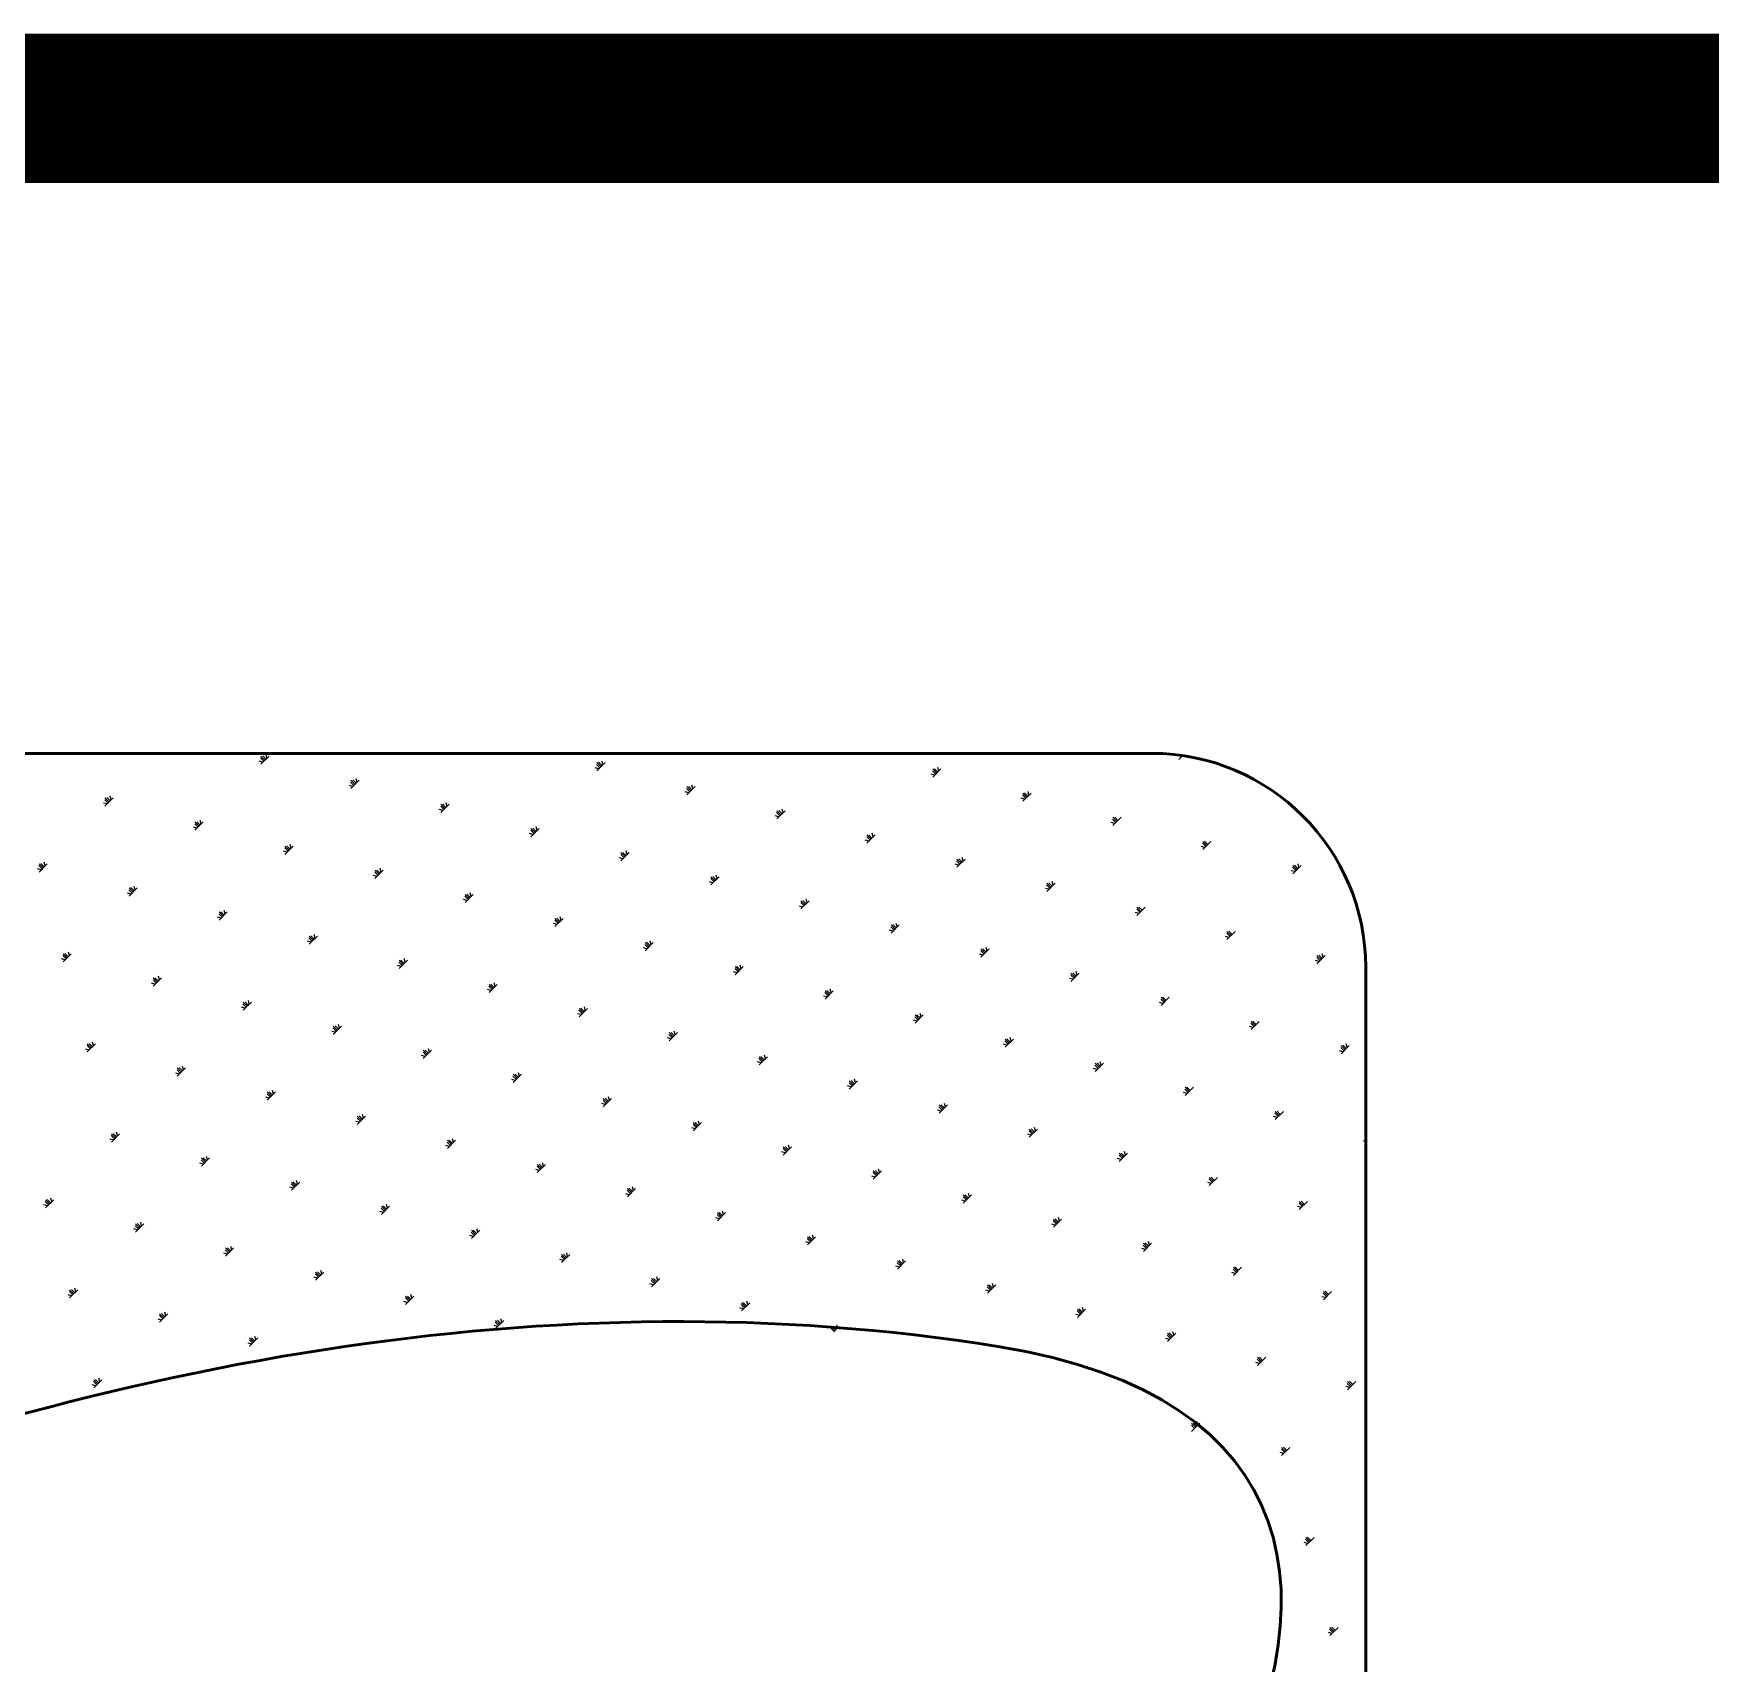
# Model space of a CAD drawing. Extents: x 962303 to 1579583, y -174742 to 224716.
# Drawn here: x 1574199 to 1575881, y 11199 to 12833 of the extents above; entities that cross this region are included whole.
import ezdxf

# ---------------------------------------------------------------- set-up
doc = ezdxf.new("R2010")
doc.units = 0
doc.header["$LTSCALE"] = 1000
doc.header["$MEASUREMENT"] = 0
doc.layers.add('PUB_TITLE', color=4, linetype='Continuous')

msp = doc.modelspace()

# ---------------------------------------------------------------- linework, layer by layer
at = {"layer": 'PUB_TITLE', "color": 4}
for p, q in [((1574431, 12104.4), (1574426.8, 12108.6)), ((1574426.8, 12100.3), (1574435.1, 12108.6)), ((1574432, 12105.5), (1574428.7, 12108.8)), ((1574433, 12106.5), (1574432.1, 12110.1)), ((1575347.3, 12105.1), (1575351.3, 12109)), ((1575350.4, 12108.2), (1575349.2, 12109.3)), ((1574428.9, 12102.4), (1574425.3, 12103.3)), ((1574429.9, 12103.4), (1574426.6, 12106.7)), ((1574765.8, 12095.9), (1574762.2, 12096.9)), ((1574766.8, 12096.9), (1574763.5, 12100.2)), ((1574767.9, 12098), (1574763.7, 12102.1)), ((1574763.7, 12093.8), (1574772, 12102.1)), ((1574768.9, 12099), (1574765.6, 12102.3)), ((1574769.9, 12100), (1574769, 12103.6)), ((1575103.7, 12090.4), (1575100.4, 12093.8)), ((1575104.8, 12091.5), (1575100.7, 12095.6)), ((1575100.7, 12087.3), (1575108.9, 12095.6)), ((1575105.8, 12092.5), (1575102.5, 12095.8)), ((1575106.8, 12093.5), (1575105.9, 12097.2)), ((1574519.2, 12078.2), (1574515.6, 12079.2)), ((1574520.2, 12079.2), (1574516.9, 12082.5)), ((1574521.2, 12080.3), (1574517.1, 12084.4)), ((1574517.1, 12076.1), (1574525.4, 12084.4)), ((1574522.3, 12081.3), (1574519, 12084.6)), ((1574523.3, 12082.3), (1574522.3, 12085.9)), ((1574857.1, 12072.7), (1574853.8, 12076)), ((1574858.1, 12073.8), (1574854, 12077.9)), ((1574854, 12069.6), (1574862.3, 12077.9)), ((1574859.2, 12074.8), (1574855.9, 12078.1)), ((1574860.2, 12075.8), (1574859.2, 12079.4)), ((1575102.7, 12089.4), (1575099.1, 12090.4)), ((1574272.5, 12060.5), (1574268.9, 12061.4)), ((1574273.6, 12061.5), (1574270.3, 12064.8)), ((1574274.6, 12062.5), (1574270.5, 12066.7)), ((1574270.5, 12058.4), (1574278.7, 12066.7)), ((1574275.6, 12063.6), (1574272.3, 12066.9)), ((1574276.7, 12064.6), (1574275.7, 12068.2)), ((1574610.5, 12055), (1574607.2, 12058.3)), ((1574611.5, 12056.1), (1574607.4, 12060.2)), ((1574607.4, 12051.9), (1574615.6, 12060.2)), ((1574612.5, 12057.1), (1574609.2, 12060.4)), ((1574613.6, 12058.1), (1574612.6, 12061.7)), ((1574856.1, 12071.7), (1574852.5, 12072.7)), ((1575193, 12065.2), (1575189.4, 12066.2)), ((1575194, 12066.3), (1575190.7, 12069.6)), ((1575195.1, 12067.3), (1575190.9, 12071.4)), ((1575190.9, 12063.2), (1575199.2, 12071.4)), ((1575196.1, 12068.3), (1575192.8, 12071.6)), ((1575197.1, 12069.4), (1575196.2, 12073)), ((1574364.9, 12038.4), (1574360.8, 12042.5)), ((1574360.8, 12034.2), (1574369, 12042.5)), ((1574365.9, 12039.4), (1574362.6, 12042.7)), ((1574366.9, 12040.4), (1574366, 12044)), ((1574609.5, 12054), (1574605.8, 12055)), ((1574946.4, 12047.5), (1574942.7, 12048.5)), ((1574947.4, 12048.6), (1574944.1, 12051.9)), ((1574948.4, 12049.6), (1574944.3, 12053.7)), ((1574944.3, 12045.5), (1574952.6, 12053.7)), ((1574949.5, 12050.6), (1574946.2, 12053.9)), ((1574950.5, 12051.6), (1574949.5, 12055.3)), ((1575283.3, 12041), (1575279.7, 12042)), ((1575284.3, 12042.1), (1575281, 12045.4)), ((1575285.3, 12043.1), (1575281.2, 12047.2)), ((1575281.2, 12039), (1575289.5, 12047.2)), ((1575286.4, 12044.1), (1575283.1, 12047.4)), ((1574362.8, 12036.3), (1574359.2, 12037.3)), ((1574363.9, 12037.3), (1574360.5, 12040.6)), ((1574699.7, 12029.8), (1574696.1, 12030.8)), ((1574700.8, 12030.8), (1574697.5, 12034.1)), ((1574701.8, 12031.9), (1574697.7, 12036)), ((1574697.7, 12027.7), (1574705.9, 12036)), ((1574702.8, 12032.9), (1574699.5, 12036.2)), ((1574703.9, 12033.9), (1574702.9, 12037.6)), ((1575036.6, 12023.3), (1575033, 12024.3)), ((1575037.7, 12024.4), (1575034.4, 12027.7)), ((1575038.7, 12025.4), (1575034.6, 12029.5)), ((1575034.6, 12021.3), (1575042.8, 12029.5)), ((1575039.7, 12026.4), (1575036.4, 12029.7)), ((1575040.8, 12027.5), (1575039.8, 12031.1)), ((1574453.1, 12012.1), (1574449.5, 12013.1)), ((1574454.1, 12013.1), (1574450.8, 12016.4)), ((1574455.2, 12014.2), (1574451, 12018.3)), ((1574451, 12010), (1574459.3, 12018.3)), ((1574456.2, 12015.2), (1574452.9, 12018.5)), ((1574457.2, 12016.2), (1574456.3, 12019.8)), ((1574791, 12006.7), (1574787.7, 12010)), ((1574792.1, 12007.7), (1574787.9, 12011.8)), ((1574787.9, 12003.6), (1574796.2, 12011.8)), ((1574793.1, 12008.7), (1574789.8, 12012)), ((1574794.1, 12009.8), (1574793.2, 12013.4)), ((1575373.5, 12016.8), (1575369.9, 12017.8)), ((1575374.6, 12017.9), (1575371.3, 12021.2)), ((1575375.6, 12018.9), (1575371.5, 12023)), ((1575371.5, 12014.8), (1575379.7, 12023)), ((1575376.6, 12019.9), (1575373.3, 12023.3)), ((1574206.5, 11994.4), (1574202.8, 11995.4)), ((1574207.5, 11995.4), (1574204.2, 11998.7)), ((1574208.5, 11996.5), (1574204.4, 12000.6)), ((1574204.4, 11992.3), (1574212.7, 12000.6)), ((1574209.6, 11997.5), (1574206.3, 12000.8)), ((1574210.6, 11998.5), (1574209.6, 12002.1)), ((1574544.4, 11988.9), (1574541.1, 11992.3)), ((1574545.4, 11990), (1574541.3, 11994.1)), ((1574541.3, 11985.8), (1574549.6, 11994.1)), ((1574546.5, 11991), (1574543.2, 11994.3)), ((1574547.5, 11992), (1574546.5, 11995.7)), ((1574790, 12005.6), (1574786.4, 12006.6)), ((1575126.9, 11999.1), (1575123.3, 12000.1)), ((1575127.9, 12000.2), (1575124.6, 12003.5)), ((1575129, 12001.2), (1575124.8, 12005.3)), ((1575124.8, 11997.1), (1575133.1, 12005.3)), ((1575130, 12002.2), (1575126.7, 12005.5)), ((1575131, 12003.3), (1575130.1, 12006.9)), ((1575463.8, 11992.7), (1575460.2, 11993.6)), ((1575464.8, 11993.7), (1575461.5, 11997)), ((1575465.9, 11994.7), (1575461.7, 11998.9)), ((1575461.7, 11990.6), (1575470, 11998.9)), ((1575466.9, 11995.8), (1575463.6, 11999.1)), ((1575467.9, 11996.8), (1575467, 12000.4)), ((1574297.8, 11971.2), (1574294.5, 11974.5)), ((1574298.8, 11972.3), (1574294.7, 11976.4)), ((1574294.7, 11968.1), (1574302.9, 11976.4)), ((1574299.8, 11973.3), (1574296.5, 11976.6)), ((1574300.9, 11974.3), (1574299.9, 11977.9)), ((1574543.4, 11987.9), (1574539.8, 11988.9)), ((1574880.3, 11981.4), (1574876.7, 11982.4)), ((1574881.3, 11982.5), (1574878, 11985.8)), ((1574882.3, 11983.5), (1574878.2, 11987.6)), ((1574878.2, 11979.4), (1574886.5, 11987.6)), ((1574883.4, 11984.5), (1574880.1, 11987.8)), ((1574884.4, 11985.6), (1574883.4, 11989.2)), ((1575217.2, 11975), (1575213.6, 11975.9)), ((1575218.2, 11976), (1575214.9, 11979.3)), ((1575219.2, 11977), (1575215.1, 11981.1)), ((1575215.1, 11972.9), (1575223.4, 11981.1)), ((1575220.3, 11978), (1575217, 11981.4)), ((1575221.3, 11979.1), (1575220.3, 11982.7)), ((1574296.7, 11970.2), (1574293.1, 11971.2)), ((1574633.6, 11963.7), (1574630, 11964.7)), ((1574634.7, 11964.8), (1574631.4, 11968.1)), ((1574635.7, 11965.8), (1574631.6, 11969.9)), ((1574631.6, 11961.7), (1574639.8, 11969.9)), ((1574636.7, 11966.8), (1574633.4, 11970.1)), ((1574637.8, 11967.9), (1574636.8, 11971.5)), ((1574970.5, 11957.2), (1574966.9, 11958.2)), ((1574971.6, 11958.3), (1574968.3, 11961.6)), ((1574972.6, 11959.3), (1574968.5, 11963.4)), ((1574968.5, 11955.2), (1574976.7, 11963.4)), ((1574973.6, 11960.3), (1574970.3, 11963.6)), ((1574974.7, 11961.4), (1574973.7, 11965)), ((1575309.5, 11952.8), (1575305.4, 11957)), ((1575305.4, 11948.7), (1575313.6, 11957)), ((1575310.6, 11953.9), (1575307.2, 11957.2)), ((1574387, 11946), (1574383.4, 11947)), ((1574388, 11947.1), (1574384.7, 11950.4)), ((1574389.1, 11948.1), (1574384.9, 11952.2)), ((1574384.9, 11944), (1574393.2, 11952.2)), ((1574390.1, 11949.1), (1574386.8, 11952.4)), ((1574391.1, 11950.1), (1574390.2, 11953.8)), ((1574723.9, 11939.5), (1574720.3, 11940.5)), ((1574724.9, 11940.6), (1574721.6, 11943.9)), ((1574726, 11941.6), (1574721.8, 11945.7)), ((1574721.8, 11937.5), (1574730.1, 11945.7)), ((1574727, 11942.6), (1574723.7, 11945.9)), ((1574728, 11943.7), (1574727.1, 11947.3)), ((1575065, 11937.2), (1575064, 11940.8)), ((1575307.5, 11950.8), (1575303.8, 11951.7)), ((1575308.5, 11951.8), (1575305.2, 11955.1)), ((1574478.3, 11922.9), (1574475, 11926.2)), ((1574479.3, 11923.9), (1574475.2, 11928)), ((1574475.2, 11919.8), (1574483.5, 11928)), ((1574480.4, 11924.9), (1574477.1, 11928.2)), ((1574481.4, 11926), (1574480.4, 11929.6)), ((1575060.8, 11933.1), (1575057.2, 11934)), ((1575061.9, 11934.1), (1575058.5, 11937.4)), ((1575062.9, 11935.1), (1575058.8, 11939.3)), ((1575058.8, 11931), (1575067, 11939.3)), ((1575063.9, 11936.2), (1575060.6, 11939.5)), ((1575397.7, 11926.6), (1575394.1, 11927.5)), ((1575398.8, 11927.6), (1575395.5, 11930.9)), ((1575399.8, 11928.6), (1575395.7, 11932.8)), ((1575395.7, 11924.5), (1575403.9, 11932.8)), ((1575400.8, 11929.7), (1575397.5, 11933)), ((1574231.7, 11905.2), (1574228.4, 11908.5)), ((1574232.7, 11906.2), (1574228.6, 11910.3)), ((1574228.6, 11902.1), (1574236.8, 11910.3)), ((1574233.7, 11907.2), (1574230.4, 11910.5)), ((1574234.8, 11908.3), (1574233.8, 11911.9)), ((1574477.3, 11921.8), (1574473.7, 11922.8)), ((1574814.2, 11915.3), (1574810.6, 11916.3)), ((1574815.2, 11916.4), (1574811.9, 11919.7)), ((1574816.3, 11917.4), (1574812.1, 11921.5)), ((1574812.1, 11913.3), (1574820.4, 11921.5)), ((1574817.3, 11918.4), (1574814, 11921.8)), ((1574818.3, 11919.5), (1574817.4, 11923.1)), ((1575151.1, 11908.9), (1575147.5, 11909.8)), ((1575152.1, 11909.9), (1575148.8, 11913.2)), ((1575153.2, 11910.9), (1575149, 11915.1)), ((1575149, 11906.8), (1575157.3, 11915.1)), ((1575154.2, 11912), (1575150.9, 11915.3)), ((1575155.2, 11913), (1575154.3, 11916.6)), ((1575489, 11903.4), (1575485.7, 11906.7)), ((1575490.1, 11904.5), (1575485.9, 11908.6)), ((1575485.9, 11900.3), (1575494.2, 11908.6)), ((1575491.1, 11905.5), (1575487.8, 11908.8)), ((1575492.1, 11906.5), (1575491.2, 11910.1)), ((1574230.6, 11904.1), (1574227, 11905.1)), ((1574567.6, 11897.6), (1574563.9, 11898.6)), ((1574568.6, 11898.7), (1574565.3, 11902)), ((1574569.6, 11899.7), (1574565.5, 11903.8)), ((1574565.5, 11895.6), (1574573.8, 11903.8)), ((1574570.7, 11900.7), (1574567.3, 11904)), ((1574571.7, 11901.8), (1574570.7, 11905.4)), ((1574904.5, 11891.2), (1574900.9, 11892.1)), ((1574905.5, 11892.2), (1574902.2, 11895.5)), ((1574906.5, 11893.2), (1574902.4, 11897.4)), ((1574902.4, 11889.1), (1574910.7, 11897.4)), ((1574907.6, 11894.3), (1574904.3, 11897.6)), ((1574908.6, 11895.3), (1574907.6, 11898.9)), ((1575243.4, 11886.7), (1575239.3, 11890.9)), ((1575239.3, 11882.6), (1575247.6, 11890.9)), ((1575244.5, 11887.8), (1575241.2, 11891.1)), ((1575245.5, 11888.8), (1575244.5, 11892.4)), ((1575488, 11902.4), (1575484.4, 11903.4)), ((1574320.9, 11879.9), (1574317.3, 11880.9)), ((1574322, 11881), (1574318.7, 11884.3)), ((1574323, 11882), (1574318.9, 11886.1)), ((1574318.9, 11877.9), (1574327.1, 11886.1)), ((1574324, 11883), (1574320.7, 11886.3)), ((1574325.1, 11884.1), (1574324.1, 11887.7)), ((1574657.8, 11873.5), (1574654.2, 11874.4)), ((1574658.9, 11874.5), (1574655.6, 11877.8)), ((1574659.9, 11875.5), (1574655.8, 11879.6)), ((1574655.8, 11871.4), (1574664, 11879.6)), ((1574660.9, 11876.5), (1574657.6, 11879.9)), ((1574662, 11877.6), (1574661, 11881.2)), ((1574996.8, 11869), (1574992.7, 11873.2)), ((1574992.7, 11864.9), (1575000.9, 11873.2)), ((1574997.8, 11870.1), (1574994.5, 11873.4)), ((1574998.9, 11871.1), (1574997.9, 11874.7)), ((1575241.4, 11884.7), (1575237.8, 11885.6)), ((1575242.4, 11885.7), (1575239.1, 11889)), ((1574411.2, 11855.7), (1574407.6, 11856.7)), ((1574412.2, 11856.8), (1574408.9, 11860.1)), ((1574413.3, 11857.8), (1574409.1, 11861.9)), ((1574409.1, 11853.7), (1574417.4, 11861.9)), ((1574414.3, 11858.8), (1574411, 11862.1)), ((1574415.3, 11859.9), (1574414.4, 11863.5)), ((1574752.2, 11853.4), (1574751.3, 11857)), ((1574994.7, 11867), (1574991.1, 11867.9)), ((1574995.8, 11868), (1574992.5, 11871.3)), ((1575331.6, 11860.5), (1575328, 11861.5)), ((1575332.7, 11861.5), (1575329.4, 11864.8)), ((1575333.7, 11862.6), (1575329.6, 11866.7)), ((1575329.6, 11858.4), (1575337.8, 11866.7)), ((1575334.7, 11863.6), (1575331.4, 11866.9)), ((1574505.6, 11835.7), (1574504.6, 11839.3)), ((1574748.1, 11849.3), (1574744.5, 11850.2)), ((1574749.1, 11850.3), (1574745.8, 11853.6)), ((1574750.2, 11851.3), (1574746, 11855.5)), ((1574746, 11847.2), (1574754.3, 11855.5)), ((1574751.2, 11852.4), (1574747.9, 11855.7)), ((1575085, 11842.8), (1575081.4, 11843.7)), ((1575086, 11843.8), (1575082.7, 11847.1)), ((1575087.1, 11844.8), (1575082.9, 11849)), ((1575082.9, 11840.7), (1575091.2, 11849)), ((1575088.1, 11845.9), (1575084.8, 11849.2)), ((1575089.1, 11846.9), (1575088.2, 11850.5)), ((1575422.9, 11837.3), (1575419.6, 11840.6)), ((1575424, 11838.4), (1575419.9, 11842.5)), ((1575419.9, 11834.2), (1575428.1, 11842.5)), ((1575425, 11839.4), (1575421.7, 11842.7)), ((1574501.5, 11831.6), (1574497.9, 11832.5)), ((1574502.5, 11832.6), (1574499.2, 11835.9)), ((1574503.5, 11833.6), (1574499.4, 11837.8)), ((1574499.4, 11829.5), (1574507.7, 11837.8)), ((1574504.6, 11834.7), (1574501.3, 11838)), ((1574838.4, 11825.1), (1574834.8, 11826)), ((1574839.4, 11826.1), (1574836.1, 11829.4)), ((1574840.4, 11827.1), (1574836.3, 11831.3)), ((1574836.3, 11823), (1574844.6, 11831.3)), ((1574841.5, 11828.2), (1574838.2, 11831.5)), ((1574842.5, 11829.2), (1574841.5, 11832.8)), ((1575176.3, 11819.6), (1575173, 11822.9)), ((1575177.3, 11820.7), (1575173.2, 11824.8)), ((1575173.2, 11816.5), (1575181.5, 11824.8)), ((1575178.4, 11821.7), (1575175.1, 11825)), ((1575179.4, 11822.7), (1575178.4, 11826.3)), ((1575421.9, 11836.3), (1575418.3, 11837.3)), ((1574254.8, 11813.8), (1574251.2, 11814.8)), ((1574255.9, 11814.9), (1574252.6, 11818.2)), ((1574256.9, 11815.9), (1574252.8, 11820)), ((1574252.8, 11811.8), (1574261, 11820)), ((1574257.9, 11816.9), (1574254.6, 11820.3)), ((1574259, 11818), (1574258, 11821.6)), ((1574591.7, 11807.4), (1574588.1, 11808.3)), ((1574592.8, 11808.4), (1574589.5, 11811.7)), ((1574593.8, 11809.4), (1574589.7, 11813.6)), ((1574589.7, 11805.3), (1574597.9, 11813.6)), ((1574594.8, 11810.5), (1574591.5, 11813.8)), ((1574595.9, 11811.5), (1574594.9, 11815.1)), ((1574930.7, 11803), (1574926.6, 11807.1)), ((1574926.6, 11798.8), (1574934.8, 11807.1)), ((1574931.7, 11804), (1574928.4, 11807.3)), ((1574932.8, 11805), (1574931.8, 11808.6)), ((1575175.3, 11818.6), (1575171.7, 11819.6)), ((1575512.2, 11812.1), (1575508.6, 11813.1)), ((1575513.2, 11813.1), (1575509.9, 11816.4)), ((1575514.3, 11814.2), (1575510.1, 11818.3)), ((1575510.1, 11810), (1575518.4, 11818.3)), ((1575515.3, 11815.2), (1575512, 11818.5)), ((1575516.3, 11816.2), (1575515.4, 11819.9)), ((1574345.1, 11789.7), (1574341.5, 11790.6)), ((1574346.1, 11790.7), (1574342.8, 11794)), ((1574347.2, 11791.7), (1574343, 11795.9)), ((1574343, 11787.6), (1574351.3, 11795.9)), ((1574348.2, 11792.8), (1574344.9, 11796.1)), ((1574349.2, 11793.8), (1574348.3, 11797.4)), ((1574684.1, 11785.2), (1574680, 11789.4)), ((1574680, 11781.1), (1574688.2, 11789.4)), ((1574685.1, 11786.3), (1574681.8, 11789.6)), ((1574686.1, 11787.3), (1574685.2, 11790.9)), ((1574928.7, 11800.9), (1574925, 11801.9)), ((1574929.7, 11801.9), (1574926.4, 11805.2)), ((1575265.6, 11794.4), (1575261.9, 11795.4)), ((1575266.6, 11795.4), (1575263.3, 11798.7)), ((1575267.6, 11796.5), (1575263.5, 11800.6)), ((1575263.5, 11792.3), (1575271.8, 11800.6)), ((1575268.7, 11797.5), (1575265.4, 11800.8)), ((1575269.7, 11798.5), (1575268.7, 11802.1)), ((1574438.5, 11768.6), (1574435.2, 11771.9)), ((1574439.5, 11769.6), (1574438.5, 11773.2)), ((1574682, 11783.2), (1574678.4, 11784.1)), ((1574683.1, 11784.2), (1574679.7, 11787.5)), ((1575018.9, 11776.7), (1575015.3, 11777.7)), ((1575020, 11777.7), (1575016.7, 11781)), ((1575021, 11778.8), (1575016.9, 11782.9)), ((1575016.9, 11774.6), (1575025.1, 11782.9)), ((1575022, 11779.8), (1575018.7, 11783.1)), ((1575023.1, 11780.8), (1575022.1, 11784.4)), ((1575356.9, 11771.2), (1575353.6, 11774.6)), ((1575357.9, 11772.3), (1575353.8, 11776.4)), ((1575353.8, 11768.2), (1575362, 11776.4)), ((1575358.9, 11773.3), (1575355.6, 11776.6)), ((1574435.4, 11765.5), (1574431.8, 11766.4)), ((1574436.4, 11766.5), (1574433.1, 11769.8)), ((1574437.5, 11767.5), (1574433.3, 11771.7)), ((1574433.3, 11763.4), (1574441.6, 11771.7)), ((1574772.3, 11759), (1574768.7, 11760)), ((1574773.3, 11760), (1574770, 11763.3)), ((1574774.4, 11761.1), (1574770.2, 11765.2)), ((1574770.2, 11756.9), (1574778.5, 11765.2)), ((1574775.4, 11762.1), (1574772.1, 11765.4)), ((1574776.4, 11763.1), (1574775.5, 11766.7)), ((1575110.2, 11753.5), (1575106.9, 11756.8)), ((1575111.3, 11754.6), (1575107.1, 11758.7)), ((1575107.1, 11750.4), (1575115.4, 11758.7)), ((1575112.3, 11755.6), (1575109, 11758.9)), ((1575113.3, 11756.6), (1575112.4, 11760.2)), ((1575355.8, 11770.2), (1575352.2, 11771.2)), ((1574525.7, 11741.3), (1574522, 11742.2)), ((1574526.7, 11742.3), (1574523.4, 11745.6)), ((1574527.7, 11743.3), (1574523.6, 11747.5)), ((1574523.6, 11739.2), (1574531.9, 11747.5)), ((1574528.8, 11744.4), (1574525.5, 11747.7)), ((1574529.8, 11745.4), (1574528.8, 11749)), ((1574863.6, 11735.8), (1574860.3, 11739.1)), ((1574864.6, 11736.9), (1574860.5, 11741)), ((1574860.5, 11732.7), (1574868.8, 11741)), ((1574865.7, 11737.9), (1574862.4, 11741.2)), ((1574866.7, 11738.9), (1574865.7, 11742.5)), ((1575109.2, 11752.5), (1575105.6, 11753.5)), ((1575446.1, 11746), (1575442.5, 11747)), ((1575447.1, 11747.1), (1575443.8, 11750.4)), ((1575448.2, 11748.1), (1575444, 11752.2)), ((1575444, 11744), (1575452.3, 11752.2)), ((1575449.2, 11749.1), (1575445.9, 11752.4)), ((1574279, 11723.6), (1574275.4, 11724.5)), ((1574280.1, 11724.6), (1574276.8, 11727.9)), ((1574281.1, 11725.6), (1574277, 11729.8)), ((1574277, 11721.5), (1574285.2, 11729.8)), ((1574282.1, 11726.7), (1574278.8, 11730)), ((1574283.2, 11727.7), (1574282.2, 11731.3)), ((1574617, 11718.1), (1574613.7, 11721.4)), ((1574618, 11719.2), (1574613.9, 11723.3)), ((1574613.9, 11715), (1574622.1, 11723.3)), ((1574619, 11720.2), (1574615.7, 11723.5)), ((1574620.1, 11721.2), (1574619.1, 11724.8)), ((1574862.6, 11734.8), (1574859, 11735.8)), ((1575199.5, 11728.3), (1575195.9, 11729.3)), ((1575200.5, 11729.4), (1575197.2, 11732.7)), ((1575201.5, 11730.4), (1575197.4, 11734.5)), ((1575197.4, 11726.3), (1575205.7, 11734.5)), ((1575202.6, 11731.4), (1575199.3, 11734.7)), ((1575203.6, 11732.4), (1575202.6, 11736.1)), ((1575534.9, 11722.2), (1575532.8, 11722.8)), ((1575534.9, 11725.4), (1575534.1, 11726.2)), ((1575534.9, 11727.5), (1575534.3, 11728)), ((1574371.4, 11701.5), (1574367.2, 11705.6)), ((1574367.2, 11697.3), (1574375.5, 11705.6)), ((1574372.4, 11702.5), (1574369.1, 11705.8)), ((1574373.4, 11703.5), (1574372.5, 11707.1)), ((1574615.9, 11717.1), (1574612.3, 11718.1)), ((1574952.8, 11710.6), (1574949.2, 11711.6)), ((1574953.9, 11711.6), (1574950.6, 11714.9)), ((1574954.9, 11712.7), (1574950.8, 11716.8)), ((1574950.8, 11708.5), (1574959, 11716.8)), ((1574955.9, 11713.7), (1574952.6, 11717)), ((1574957, 11714.7), (1574956, 11718.4)), ((1575289.7, 11704.1), (1575286.1, 11705.1)), ((1575290.8, 11705.2), (1575287.5, 11708.5)), ((1575291.8, 11706.2), (1575287.7, 11710.3)), ((1575287.7, 11702.1), (1575295.9, 11710.3)), ((1575292.8, 11707.2), (1575289.5, 11710.5)), ((1575293.9, 11708.3), (1575292.9, 11711.9)), ((1575534.3, 11719.8), (1575534.9, 11720.3)), ((1574369.3, 11699.4), (1574365.7, 11700.4)), ((1574370.3, 11700.4), (1574367, 11703.7)), ((1574706.2, 11692.9), (1574702.6, 11693.9)), ((1574707.2, 11693.9), (1574703.9, 11697.2)), ((1574708.3, 11695), (1574704.1, 11699.1)), ((1574704.1, 11690.8), (1574712.4, 11699.1)), ((1574709.3, 11696), (1574706, 11699.3)), ((1574710.3, 11697), (1574709.4, 11700.6)), ((1575044.1, 11687.5), (1575040.8, 11690.8)), ((1575045.2, 11688.5), (1575041, 11692.6)), ((1575041, 11684.4), (1575049.3, 11692.6)), ((1575046.2, 11689.5), (1575042.9, 11692.8)), ((1575047.2, 11690.6), (1575046.3, 11694.2)), ((1574459.6, 11675.2), (1574456, 11676.2)), ((1574460.6, 11676.2), (1574457.3, 11679.5)), ((1574461.6, 11677.3), (1574457.5, 11681.4)), ((1574457.5, 11673.1), (1574465.8, 11681.4)), ((1574462.7, 11678.3), (1574459.4, 11681.6)), ((1574463.7, 11679.3), (1574462.7, 11682.9)), ((1574797.5, 11669.7), (1574794.2, 11673.1)), ((1574798.5, 11670.8), (1574794.4, 11674.9)), ((1574794.4, 11666.7), (1574802.7, 11674.9)), ((1574799.6, 11671.8), (1574796.3, 11675.1)), ((1574800.6, 11672.8), (1574799.6, 11676.5)), ((1575043.1, 11686.4), (1575039.5, 11687.4)), ((1575380, 11679.9), (1575376.4, 11680.9)), ((1575381.1, 11681), (1575377.7, 11684.3)), ((1575382.1, 11682), (1575378, 11686.1)), ((1575378, 11677.9), (1575386.2, 11686.1)), ((1575383.1, 11683), (1575379.8, 11686.3)), ((1574212.9, 11657.5), (1574209.3, 11658.5)), ((1574214, 11658.5), (1574210.7, 11661.8)), ((1574215, 11659.6), (1574210.9, 11663.7)), ((1574210.9, 11655.4), (1574219.1, 11663.7)), ((1574216, 11660.6), (1574212.7, 11663.9)), ((1574217.1, 11661.6), (1574216.1, 11665.2)), ((1574550.9, 11652), (1574547.6, 11655.3)), ((1574551.9, 11653.1), (1574547.8, 11657.2)), ((1574547.8, 11648.9), (1574556, 11657.2)), ((1574552.9, 11654.1), (1574549.6, 11657.4)), ((1574554, 11655.1), (1574553, 11658.7)), ((1574796.5, 11668.7), (1574792.9, 11669.7)), ((1575133.4, 11662.2), (1575129.8, 11663.2)), ((1575134.4, 11663.3), (1575131.1, 11666.6)), ((1575135.5, 11664.3), (1575131.3, 11668.4)), ((1575131.3, 11660.2), (1575139.6, 11668.4)), ((1575136.5, 11665.3), (1575133.2, 11668.6)), ((1575137.5, 11666.4), (1575136.5, 11670)), ((1575470.3, 11655.8), (1575466.7, 11656.7)), ((1575471.3, 11656.8), (1575468, 11660.1)), ((1575472.4, 11657.8), (1575468.2, 11661.9)), ((1575468.2, 11653.7), (1575476.5, 11661.9)), ((1575473.4, 11658.9), (1575470.1, 11662.2)), ((1574304.2, 11634.3), (1574300.9, 11637.6)), ((1574305.3, 11635.4), (1574301.1, 11639.5)), ((1574301.1, 11631.2), (1574309.4, 11639.5)), ((1574306.3, 11636.4), (1574303, 11639.7)), ((1574307.3, 11637.4), (1574306.4, 11641)), ((1574549.8, 11651), (1574546.2, 11652)), ((1574886.8, 11644.5), (1574883.1, 11645.5)), ((1574887.8, 11645.6), (1574884.5, 11648.9)), ((1574888.8, 11646.6), (1574884.7, 11650.7)), ((1574884.7, 11642.5), (1574892.9, 11650.7)), ((1574889.9, 11647.6), (1574886.5, 11650.9)), ((1574890.9, 11648.7), (1574889.9, 11652.3)), ((1575223.7, 11638), (1575220, 11639)), ((1575224.7, 11639.1), (1575221.4, 11642.4)), ((1575225.7, 11640.1), (1575221.6, 11644.2)), ((1575221.6, 11636), (1575229.9, 11644.2)), ((1575226.8, 11641.1), (1575223.5, 11644.4)), ((1575227.8, 11642.2), (1575226.8, 11645.8)), ((1574303.2, 11633.3), (1574299.6, 11634.3)), ((1574640.1, 11626.8), (1574636.5, 11627.8)), ((1574641.2, 11627.9), (1574637.8, 11631.2)), ((1574642.2, 11628.9), (1574638.1, 11633)), ((1574638.1, 11624.8), (1574646.3, 11633)), ((1574643.2, 11629.9), (1574639.9, 11633.2)), ((1574644.3, 11630.9), (1574643.3, 11634.6)), ((1574977, 11620.3), (1574973.4, 11621.3)), ((1574978.1, 11621.4), (1574974.8, 11624.7)), ((1574979.1, 11622.4), (1574975, 11626.5)), ((1574975, 11618.3), (1574983.2, 11626.5)), ((1574980.1, 11623.4), (1574976.8, 11626.7)), ((1574981.2, 11624.5), (1574980.2, 11628.1)), ((1575318.1, 11618), (1575317.1, 11621.6)), ((1574393.5, 11609.1), (1574389.9, 11610.1)), ((1574394.5, 11610.1), (1574391.2, 11613.4)), ((1574395.6, 11611.2), (1574391.4, 11615.3)), ((1574391.4, 11607), (1574399.7, 11615.3)), ((1574396.6, 11612.2), (1574393.3, 11615.5)), ((1574397.6, 11613.2), (1574396.7, 11616.9)), ((1574730.4, 11602.6), (1574726.8, 11603.6)), ((1574731.4, 11603.7), (1574728.1, 11607)), ((1574732.5, 11604.7), (1574728.3, 11608.8)), ((1574728.3, 11600.6), (1574736.6, 11608.8)), ((1574733.5, 11605.7), (1574730.2, 11609)), ((1574734.5, 11606.8), (1574733.6, 11610.4)), ((1575071.4, 11600.3), (1575070.5, 11603.9)), ((1575313.9, 11613.9), (1575310.3, 11614.8)), ((1575315, 11614.9), (1575311.7, 11618.2)), ((1575316, 11615.9), (1575311.9, 11620.1)), ((1575311.9, 11611.8), (1575320.1, 11620.1)), ((1575317, 11617), (1575313.7, 11620.3)), ((1574484.8, 11586), (1574481.5, 11589.3)), ((1574485.8, 11587), (1574481.7, 11591.1)), ((1574481.7, 11582.9), (1574490, 11591.1)), ((1574486.9, 11588), (1574483.6, 11591.3)), ((1574487.9, 11589.1), (1574486.9, 11592.7)), ((1575067.3, 11596.1), (1575063.7, 11597.1)), ((1575068.3, 11597.2), (1575065, 11600.5)), ((1575069.4, 11598.2), (1575065.2, 11602.3)), ((1575065.2, 11594.1), (1575073.5, 11602.3)), ((1575070.4, 11599.2), (1575067.1, 11602.6)), ((1575404.2, 11589.7), (1575400.6, 11590.6)), ((1575405.2, 11590.7), (1575401.9, 11594)), ((1575406.3, 11591.7), (1575402.1, 11595.9)), ((1575402.1, 11587.6), (1575410.4, 11595.9)), ((1575407.3, 11592.8), (1575404, 11596.1)), ((1574238.2, 11568.2), (1574234.9, 11571.6)), ((1574239.2, 11569.3), (1574235.1, 11573.4)), ((1574235.1, 11565.2), (1574243.3, 11573.4)), ((1574240.2, 11570.3), (1574236.9, 11573.6)), ((1574241.3, 11571.3), (1574240.3, 11575)), ((1574483.8, 11584.9), (1574480.2, 11585.9)), ((1574820.7, 11578.4), (1574817.1, 11579.4)), ((1574821.7, 11579.5), (1574818.4, 11582.8)), ((1574822.7, 11580.5), (1574818.6, 11584.6)), ((1574818.6, 11576.4), (1574826.9, 11584.6)), ((1574823.8, 11581.5), (1574820.5, 11584.8)), ((1574824.8, 11582.6), (1574823.8, 11586.2)), ((1575157.6, 11572), (1575154, 11572.9)), ((1575158.6, 11573), (1575155.3, 11576.3)), ((1575159.6, 11574), (1575155.5, 11578.2)), ((1575155.5, 11569.9), (1575163.8, 11578.2)), ((1575160.7, 11575.1), (1575157.4, 11578.4)), ((1575161.7, 11576.1), (1575160.7, 11579.7)), ((1575496.5, 11567.5), (1575492.4, 11571.7)), ((1575492.4, 11563.4), (1575500.7, 11571.7)), ((1575497.6, 11568.6), (1575494.3, 11571.9)), ((1574237.1, 11567.2), (1574233.5, 11568.2)), ((1574574, 11560.7), (1574570.4, 11561.7)), ((1574575.1, 11561.8), (1574571.8, 11565.1)), ((1574576.1, 11562.8), (1574572, 11566.9)), ((1574572, 11558.7), (1574580.2, 11566.9)), ((1574577.1, 11563.8), (1574573.8, 11567.1)), ((1574578.2, 11564.9), (1574577.2, 11568.5)), ((1574910.9, 11554.3), (1574907.3, 11555.2)), ((1574912, 11555.3), (1574908.7, 11558.6)), ((1574913, 11556.3), (1574908.9, 11560.4)), ((1574908.9, 11552.2), (1574917.1, 11560.4)), ((1574914, 11557.4), (1574910.7, 11560.7)), ((1574915.1, 11558.4), (1574914.1, 11562)), ((1575249.9, 11549.8), (1575245.8, 11554)), ((1575245.8, 11545.7), (1575254, 11554)), ((1575250.9, 11550.9), (1575247.6, 11554.2)), ((1575252, 11551.9), (1575251, 11555.5)), ((1575494.5, 11565.5), (1575490.9, 11566.4)), ((1575495.5, 11566.5), (1575492.2, 11569.8)), ((1574327.4, 11543), (1574323.8, 11544)), ((1574328.4, 11544.1), (1574325.1, 11547.4)), ((1574329.5, 11545.1), (1574325.3, 11549.2)), ((1574325.3, 11541), (1574333.6, 11549.2)), ((1574330.5, 11546.1), (1574327.2, 11549.4)), ((1574331.5, 11547.2), (1574330.6, 11550.8)), ((1574664.3, 11536.5), (1574660.7, 11537.5)), ((1574665.3, 11537.6), (1574662, 11540.9)), ((1574666.4, 11538.6), (1574662.2, 11542.7)), ((1574662.2, 11534.5), (1574670.5, 11542.7)), ((1574667.4, 11539.6), (1574664.1, 11542.9)), ((1574668.4, 11540.7), (1574667.5, 11544.3)), ((1575004.3, 11533.2), (1575001, 11536.5)), ((1575005, 11535.5), (1575004.4, 11537.8)), ((1575247.8, 11547.8), (1575244.2, 11548.7)), ((1575248.9, 11548.8), (1575245.6, 11552.1)), ((1574417.7, 11518.8), (1574414.1, 11519.8)), ((1574418.7, 11519.9), (1574415.4, 11523.2)), ((1574419.7, 11520.9), (1574415.6, 11525)), ((1574415.6, 11516.8), (1574423.9, 11525)), ((1574420.8, 11521.9), (1574417.5, 11525.2)), ((1574421.8, 11523), (1574420.8, 11526.6)), ((1575002.2, 11531.1), (1574998.9, 11534.4)), ((1575003.3, 11532.1), (1574999.2, 11536.3)), ((1575006.5, 11535.4), (1575007.4, 11536.3)), ((1575338.1, 11523.6), (1575334.5, 11524.6)), ((1575339.2, 11524.6), (1575335.9, 11527.9)), ((1575340.2, 11525.6), (1575336.1, 11529.8)), ((1575336.1, 11521.5), (1575344.3, 11529.8)), ((1575341.2, 11526.7), (1575337.9, 11530)), ((1575342.3, 11527.7), (1575341.3, 11531.3)), ((1575429.4, 11500.4), (1575426.1, 11503.7)), ((1575430.5, 11501.5), (1575426.3, 11505.6)), ((1575426.3, 11497.3), (1575434.6, 11505.6)), ((1575431.5, 11502.5), (1575428.2, 11505.8)), ((1575428.4, 11499.4), (1575424.8, 11500.4)), ((1574261.3, 11476.9), (1574257.7, 11477.9)), ((1574262.4, 11478), (1574259, 11481.3)), ((1574263.4, 11479), (1574259.3, 11483.1)), ((1574259.3, 11474.9), (1574267.5, 11483.1)), ((1574264.4, 11480), (1574261.1, 11483.3)), ((1574265.4, 11481.1), (1574264.5, 11484.7)), ((1575518.7, 11475.2), (1575515.1, 11476.2)), ((1575519.7, 11476.2), (1575516.4, 11479.5)), ((1575520.7, 11477.3), (1575516.6, 11481.4)), ((1575516.6, 11473.1), (1575524.9, 11481.4)), ((1575521.8, 11478.3), (1575518.5, 11481.6)), ((1575363.3, 11434.3), (1575360, 11437.6)), ((1575364.4, 11435.4), (1575360.2, 11439.5)), ((1575360.2, 11431.2), (1575368.5, 11439.5)), ((1575365.4, 11436.4), (1575362.1, 11439.7)), ((1575366.4, 11437.4), (1575365.5, 11441)), ((1575452.6, 11409.1), (1575449, 11410.1)), ((1575453.6, 11410.2), (1575450.3, 11413.5)), ((1575454.7, 11411.2), (1575450.5, 11415.3)), ((1575450.5, 11407.1), (1575458.8, 11415.3)), ((1575455.7, 11412.2), (1575452.4, 11415.5)), ((1575476.8, 11318.8), (1575473.2, 11319.8)), ((1575477.8, 11319.9), (1575474.5, 11323.2)), ((1575478.8, 11320.9), (1575474.7, 11325)), ((1575474.7, 11316.8), (1575483, 11325)), ((1575479.9, 11321.9), (1575476.6, 11325.2)), ((1575503, 11230.6), (1575498.9, 11234.8)), ((1575498.9, 11226.5), (1575507.2, 11234.8)), ((1575504.1, 11231.7), (1575500.8, 11235)), ((1575501, 11228.6), (1575497.4, 11229.5)), ((1575502, 11229.6), (1575498.7, 11232.9))]:
    msp.add_line(p, q, dxfattribs=at)
at = {"layer": 'PUB_TITLE', "const_width": 150}
msp.add_lwpolyline([(1338083.3, -47241.9), (1578083.3, -47241.9), (1578083.3, 12758.1), (1338083.3, 12758.1)], close=True, dxfattribs=at)
at = {"layer": 'PUB_TITLE', "color": 4, "const_width": 52.2}
msp.add_lwpolyline([(1570321.8, 5211.5), (1578083.3, 5211.5), (1578083.3, 12758.1), (1570321.8, 12758.1)], close=True, dxfattribs=at)
at = {"layer": 'PUB_TITLE', "color": 4, "lineweight": 53}
for points, knots in [([(1572784, 10727.1), (1572784, 11310.5), (1572784, 11896.9), (1572784, 11896.9), (1572784, 12014.8), (1572880.4, 12111.3), (1572998.4, 12111.3), (1572998.4, 12111.3), (1575320.5, 12111.3), (1575320.5, 12111.3), (1575438.4, 12111.3), (1575534.9, 12014.8), (1575534.9, 11896.9), (1575534.9, 11896.9), (1575534.9, 11423.5), (1575534.9, 10904.2)], [6.497483, 6.497483, 6.497483, 6.497483, 7, 7, 7, 8, 8, 8, 9, 9, 9, 10, 10, 10, 10.451509, 10.451509, 10.451509, 10.451509]), ([(1575165.9, 11516.5), (1575785.2, 11417), (1575292, 10693.3), (1574647.5, 10417.3), (1575102.2, 10736), (1575400.9, 11335.4), (1574615.1, 11139.8), (1574615.1, 11139.8), (1574496.9, 10347.6), (1574496.9, 10347.6), (1574178.4, 10198.9), (1573949.7, 10161.7), (1573801.9, 10180.3), (1573801.9, 10180.3), (1573910.3, 11023.6), (1573910.3, 11023.6), (1573373.3, 11021.1), (1572676.4, 10606.2), (1572586.6, 10570.7), (1573309, 11170.5), (1574277.9, 11659.1), (1575165.9, 11516.5)], [0, 0, 0, 0, 1, 1, 1, 2, 2, 2, 3, 3, 3, 4, 4, 4, 5, 5, 5, 6, 6, 6, 7, 7, 7, 7])]:
    msp.add_open_spline(points, degree=3, knots=knots, dxfattribs=at)

doc.saveas('drawing.dxf')
